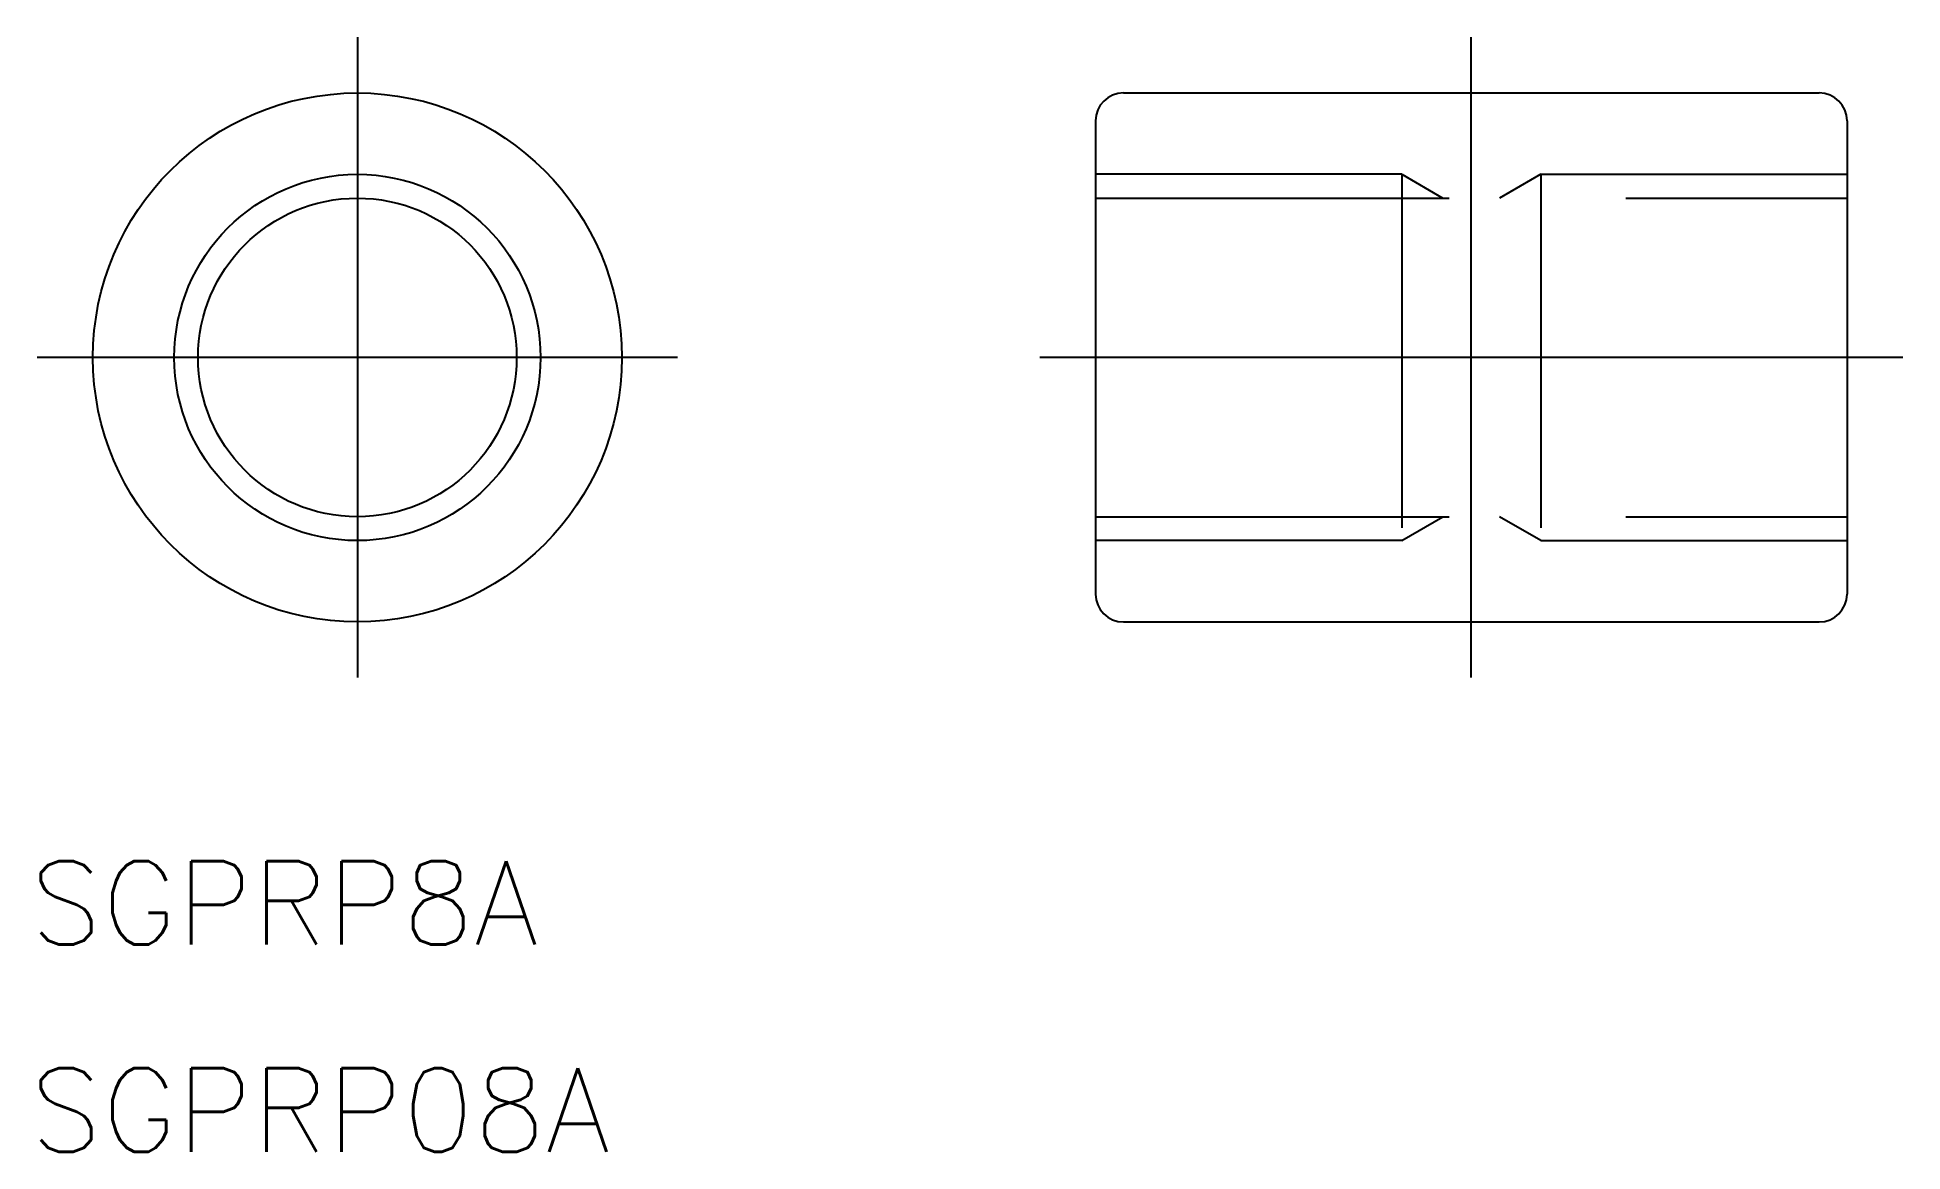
# Model space of a CAD drawing. Extents: x -51.5 to 15.5, y -28.5 to 11.5.
import ezdxf

# ---------------------------------------------------------------- set-up
doc = ezdxf.new("R2010")
doc.units = 0
doc.linetypes.add('CENTER', pattern=[50.8, 31.75, -6.35, 6.35, -6.35])
doc.linetypes.add('DASHED', pattern=[19.05, 12.7, -6.35])
doc.layers.get('0').update_dxf_attribs({"linetype": 'CONTINUOUS'})
doc.layers.add('CENTER', color=1, linetype='CENTER')
doc.styles.get("Standard").update_dxf_attribs({"font": 'txt.shx', "height": 3, "bigfont": 'bigfont.shx'})

msp = doc.modelspace()

# ---------------------------------------------------------------- linework, layer by layer
at = {"color": 7, "linetype": 'CONTINUOUS'}
for p, q in [((-12.5, 9.5), (12.5, 9.5)), ((-13.5, 8.5), (-13.5, -8.5)), ((13.5, 8.5), (13.5, -8.5)), ((-12.5, -9.5), (12.5, -9.5))]:
    msp.add_line(p, q, dxfattribs=at)
at = {"color": 3, "linetype": 'DASHED'}
for p, q in [((-2.5, 6.578), (-13.5, 6.578)), ((-2.5, 6.578), (-2.5, -6.579)), ((-2.5, 6.578), (-1.017, 5.722)), ((2.5, 6.578), (1.017, 5.722)), ((2.5, 6.578), (13.5, 6.578)), ((2.5, 6.578), (2.5, -6.579)), ((-13.5, 5.722), (13.5, 5.722)), ((-13.5, -5.723), (13.5, -5.723)), ((-2.5, -6.579), (-1.017, -5.723)), ((2.5, -6.579), (1.017, -5.723)), ((-2.5, -6.579), (-13.5, -6.579)), ((2.5, -6.579), (13.5, -6.579))]:
    msp.add_line(p, q, dxfattribs=at)
at = {"color": 7, "linetype": 'CONTINUOUS'}
for radius in [9.5, 5.723]:
    msp.add_circle((-40.022, 0), radius, dxfattribs=at)
at = {"color": 3, "linetype": 'CONTINUOUS'}
msp.add_circle((-40.022, 0), 6.579, dxfattribs=at)
at = {"color": 7, "linetype": 'CONTINUOUS'}
for centre, start, end in [((-12.5, 8.5), 90, 180), ((12.5, 8.5), 0, 90), ((-12.5, -8.5), 180, 270), ((12.5, -8.5), 270, 0)]:
    msp.add_arc(centre, 1, start, end, dxfattribs=at)
at = {"layer": 'CENTER', "color": 1, "linetype": 'CENTER'}
for p, q in [((-40.022, 11.5), (-40.022, -11.5)), ((0, -11.5), (0, 11.5)), ((-28.522, 0), (-51.522, 0)), ((15.5, 0), (-15.5, 0))]:
    msp.add_line(p, q, dxfattribs=at)

# ---------------------------------------------------------------- texts
at = {"color": 7, "linetype": 'CONTINUOUS'}
for s, p in [('SGPRP8A', (-51.775, -21.091)), ('SGPRP08A', (-51.775, -28.531))]:
    msp.add_text(s, height=3, dxfattribs=at).set_placement(p)

doc.saveas('drawing.dxf')
